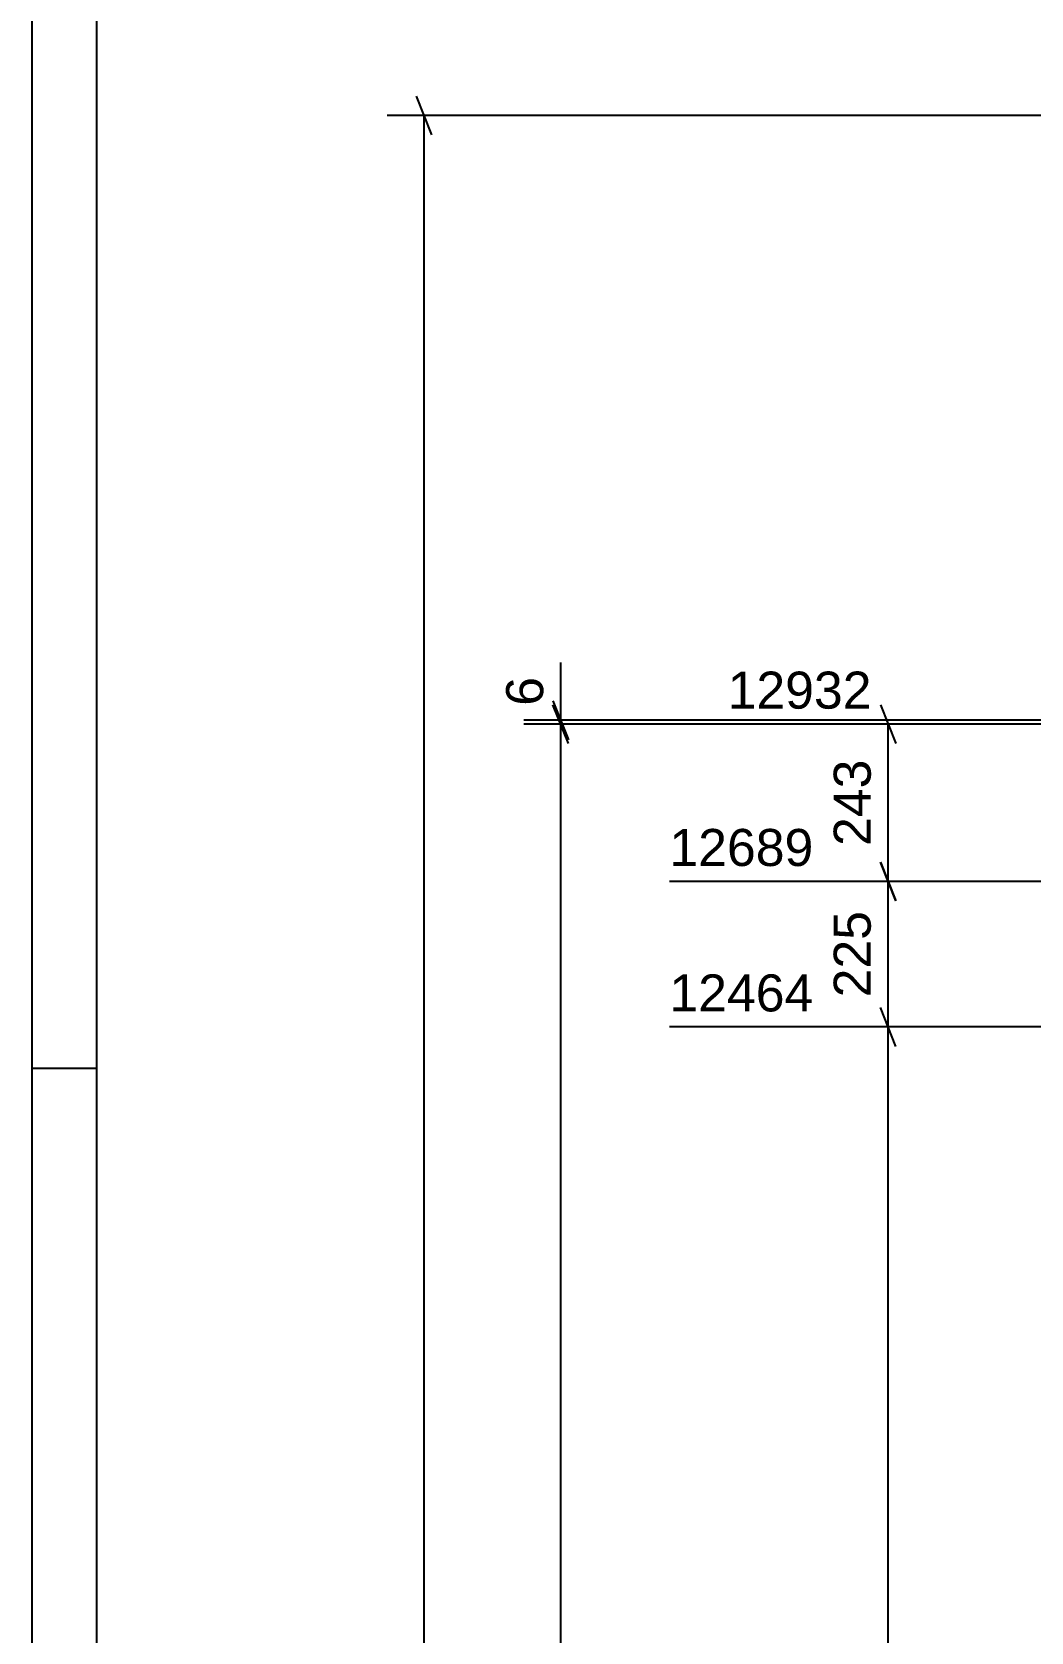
# Model space of a CAD drawing. Header units: millimetres. Extents: x -178 to 663, y -245 to 349.
# Drawn here: x -178.2 to -100.9, y 158.7 to 282.5 of the extents above; entities that cross this region are included whole.
import ezdxf

# ---------------------------------------------------------------- set-up
doc = ezdxf.new("R2010")
doc.units = ezdxf.units.MM
doc.styles.add('Arial', font='ARIAL.TTF', dxfattribs={"height": 0.2})

# ---------------------------------------------------------------- blocks, each defined once
blk = doc.blocks.new('Unknown-339278997-1130')
at = {"color": 5, "linetype": 'Continuous'}
for p, q in [((-178.19, 349.29), (-178.19, -244.71)), ((-173.19, 344.29), (-173.19, -239.71)), ((-173.19, 202.29), (-178.19, 202.29))]:
    blk.add_line(p, q, dxfattribs=at)
blk = doc.blocks.new('StraightDimension-339278997-20010 - 3389')
at = {"color": 7, "linetype": 'Continuous'}
for p, q in [((-112.57, 218.25), (-111.37, 215.25)), ((-88.5, 216.75), (-128.89, 216.75)), ((-111.97, 205.5), (-111.97, 216.75)), ((-111.37, 204), (-112.57, 207)), ((-84.75, 205.5), (-128.89, 205.5))]:
    blk.add_line(p, q, dxfattribs=at)
at = {"color": 0, "linetype": 'Continuous'}
blk.add_wipeout([(-117.17, 217.35), (-117.17, 221.55), (-129.49, 221.55), (-129.49, 217.35)], dxfattribs=at)
at = {"color": 0}
blk.add_wipeout([(-112.72, 215.06), (-116.92, 215.06), (-116.92, 207.19), (-112.72, 207.19)], dxfattribs=at)
at = {"color": 3, "linetype": 'Continuous', "style": 'Arial'}
blk.add_text('12689', height=2.865, dxfattribs=at).set_placement((-128.89, 217.95))
at = {"color": 3, "style": 'Arial'}
blk.add_text('225', height=2.865, rotation=90.0002, dxfattribs=at).set_placement((-113.32, 207.79))
blk = doc.blocks.new('StraightDimension-339278997-20132 - 3389')
at = {"color": 7, "linetype": 'Continuous'}
for p, q in [((-137.3, 229.22), (-137.3, 233.69)), ((-137.3, 229.22), (-137.3, 233.69)), ((-137.9, 230.72), (-136.7, 227.72)), ((-136.7, 227.42), (-137.9, 230.42)), ((-25.75, 229.22), (-140.15, 229.22)), ((-137.3, 228.92), (-137.3, 229.22)), ((-26, 228.92), (-140.15, 228.92))]:
    blk.add_line(p, q, dxfattribs=at)
at = {"color": 0}
blk.add_wipeout([(-138.05, 233.16), (-142.25, 233.16), (-142.25, 229.74), (-138.05, 229.74)], dxfattribs=at)
at = {"color": 3, "style": 'Arial'}
blk.add_text('6', height=2.87, rotation=90.0002, dxfattribs=at).set_placement((-138.65, 230.34))
blk = doc.blocks.new('StraightDimension-339278997-20009 - 3389')
at = {"color": 7, "linetype": 'Continuous'}
for p, q in [((-112.57, 230.42), (-111.37, 227.42)), ((-26, 228.92), (-124.39, 228.92)), ((-111.97, 216.75), (-111.97, 228.92)), ((-111.37, 215.25), (-112.57, 218.25)), ((-88.5, 216.75), (-128.89, 216.75))]:
    blk.add_line(p, q, dxfattribs=at)
at = {"color": 0}
blk.add_wipeout([(-112.72, 226.77), (-116.92, 226.77), (-116.92, 218.9), (-112.72, 218.9)], dxfattribs=at)
at = {"color": 3, "style": 'Arial'}
blk.add_text('243', height=2.865, rotation=90.0002, dxfattribs=at).set_placement((-113.32, 219.5))
at = {"color": 0, "linetype": 'Continuous'}
blk.add_wipeout([(-112.67, 229.52), (-112.67, 233.72), (-124.99, 233.72), (-124.99, 229.52)], dxfattribs=at)
at = {"color": 3, "linetype": 'Continuous', "style": 'Arial'}
blk.add_text('12932', height=2.865, dxfattribs=at).set_placement((-124.39, 230.12))
blk = doc.blocks.new('StraightDimension-339278997-20011 - 3389')
at = {"color": 7, "linetype": 'Continuous'}
for p, q in [((-111.37, 204), (-112.57, 207)), ((-84.75, 205.5), (-128.89, 205.5)), ((-111.97, 63.5), (-111.97, 205.5))]:
    blk.add_line(p, q, dxfattribs=at)
at = {"color": 0, "linetype": 'Continuous'}
blk.add_wipeout([(-117.17, 206.1), (-117.17, 210.3), (-129.49, 210.3), (-129.49, 206.1)], dxfattribs=at)
at = {"color": 3, "linetype": 'Continuous', "style": 'Arial'}
blk.add_text('12464', height=2.865, dxfattribs=at).set_placement((-128.89, 206.7))
blk = doc.blocks.new('StraightDimension-339278997-20133 - 3389')
at = {"color": 7, "linetype": 'Continuous'}
for p, q in [((-136.7, 227.42), (-137.9, 230.42)), ((-26, 228.92), (-140.15, 228.92)), ((-137.3, 0), (-137.3, 228.92))]:
    blk.add_line(p, q, dxfattribs=at)
blk = doc.blocks.new('StraightDimension-339278997-20163 - 3389')
at = {"color": 7, "linetype": 'Continuous'}
for p, q in [((-147.26, 274.5), (-148.46, 277.5)), ((-8.55, 276), (-150.71, 276)), ((-147.86, -1.25), (-147.86, 276))]:
    blk.add_line(p, q, dxfattribs=at)

msp = doc.modelspace()

# ---------------------------------------------------------------- block references
msp.add_blockref('Unknown-339278997-1130', (0, 0))

# ---------------------------------------------------------------- next in the draw order: block references
for name in ['StraightDimension-339278997-20132 - 3389', 'StraightDimension-339278997-20010 - 3389']:
    msp.add_blockref(name, (0, 0))

# ---------------------------------------------------------------- next in the draw order: block references
for name in ['StraightDimension-339278997-20009 - 3389', 'StraightDimension-339278997-20011 - 3389']:
    msp.add_blockref(name, (0, 0))

# ---------------------------------------------------------------- next in the draw order: block references
msp.add_blockref('StraightDimension-339278997-20133 - 3389', (0, 0))

# ---------------------------------------------------------------- next in the draw order: block references
msp.add_blockref('StraightDimension-339278997-20163 - 3389', (0, 0))

doc.saveas('drawing.dxf')
